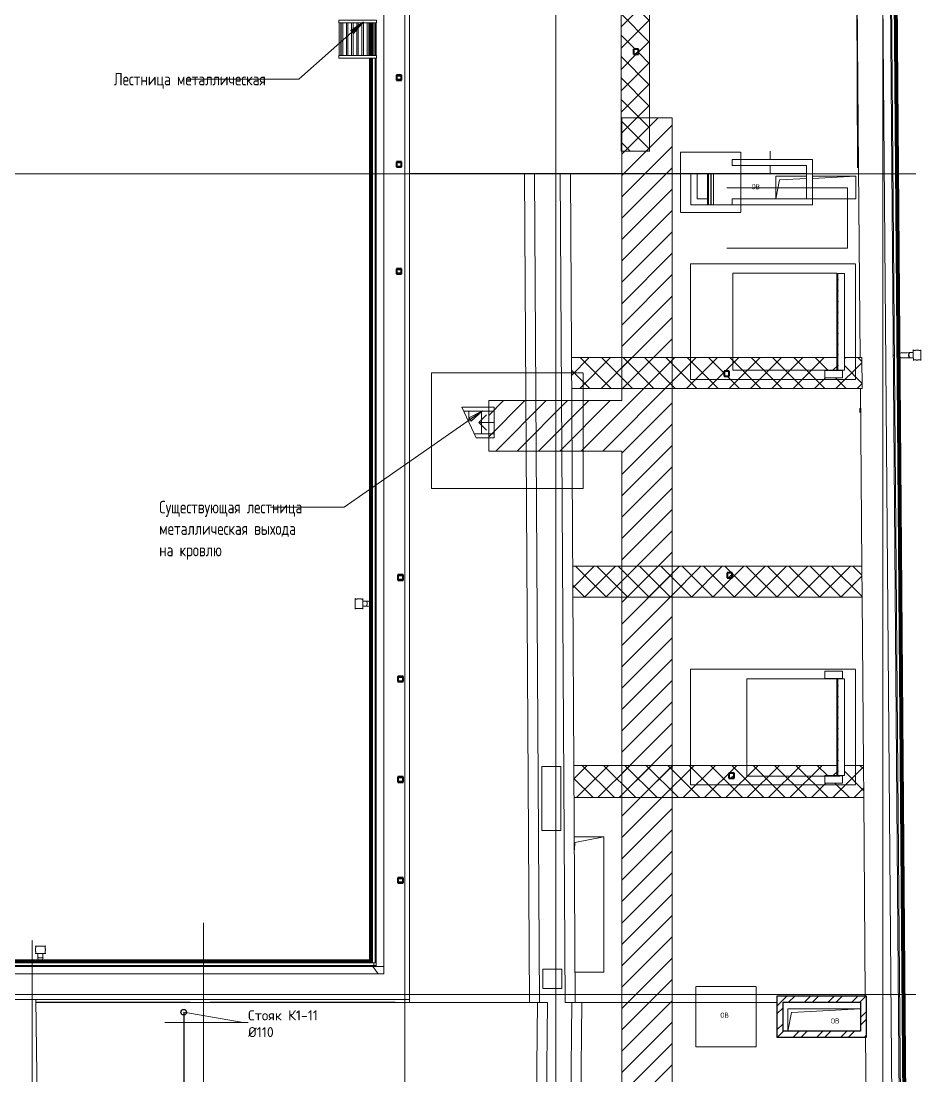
# Model space of a CAD drawing. Header units: millimetres. Extents: x -10178924 to 11692288, y -947381 to 58396.
# Drawn here: x 38227 to 56105, y -448838 to -427884 of the extents above; entities that cross this region are included whole.
import ezdxf
from ezdxf import colors
from ezdxf.entities.mleader import LeaderData, LeaderLine
from ezdxf.math import Vec2, Vec3

# ---------------------------------------------------------------- set-up
doc = ezdxf.new("R2010")
doc.units = ezdxf.units.MM
doc.linetypes.add('ADSK_Линия сетки', pattern=[25, 20, -2.5, 0, -2.5])
doc.linetypes.add('ADSK_Штриховая_ш3 п1_5', pattern=[4.5, 3, -1.5])
for name, color, linetype, lineweight in [('!К1', 32, 'Continuous', 30), ('Аннотация', 7, 'Continuous', 18), ('Выноски ВК', 7, 'Continuous', 0), ('Каркас', 7, 'Continuous', 18), ('Лестницы', 7, 'Continuous', 9), ('Несущие колонны', 7, 'Continuous', 18), ('Обобщенные модели', 7, 'Continuous', 18), ('Оборудование', 7, 'Continuous', 18), ('Ограждение', 7, 'Continuous', 9), ('Оси', 253, 'Continuous', 9), ('Перекрытие', 7, 'Continuous', 18), ('Перекрытие штриховка', 7, 'Continuous', 18), ('Стены внутренние', 7, 'Continuous', 18), ('Стены наружные', 7, 'Continuous', 18), ('Стены несущие', 7, 'Continuous', 30), ('Стены отделка', 7, 'Continuous', 30), ('Стрелки вверх', 7, 'Continuous', 18), ('Узлы', 7, 'Continuous', 18)]:
    doc.layers.add(name, color=color, linetype=linetype, lineweight=lineweight)
doc.layers.add('Линии', color=7, linetype='Continuous', lineweight=9, true_color=0x00a600)
doc.styles.add('GOST Common_3', font='GOST_Common.ttf', dxfattribs={"width": 0.8, "height": 350})
doc.styles.add('GOST Common_4', font='GOST_Common.ttf', dxfattribs={"width": 0.9, "height": 200})
doc.styles.add('PDF ISOCPEUR', font='isocpeur.ttf')
pattern_1 = [(45, (0, 0), (-212.132, 212.132), []), (135, (0, 0), (-212.132, -212.132), [])]
pattern_2 = [(45, (0, 0), (-106.066, 106.066), [])]
pattern_3 = [(45, (0, 0), (-235.7317, 235.7317), []), (45, (157.15, 0), (-235.7317, 235.7317), [])]

# ---------------------------------------------------------------- blocks, each defined once
blk = doc.blocks.new('Водосток - Тип 1 _карниз больше 490мм_-5181640-План чердака')
at = {"layer": 'Обобщенные модели'}
for p, q in [((19, 395), (125, 395)), ((125, 245), (19, 245)), ((75, 245), (75, 174)), ((75, 216), (75, 174)), ((125, 395), (231, 395)), ((231, 245), (125, 245)), ((175, 174), (175, 245)), ((175, 174), (175, 216))]:
    blk.add_line(p, q, dxfattribs=at)
at = {"layer": 'Обобщенные модели', "flags": 128}
for points in [[(75, 245), (75, 242), (75, 236), (75, 231), (75, 226), (75, 221), (75, 216), (75, 212), (75, 207), (75, 203), (75, 199), (75, 195), (75, 191), (75, 188), (75, 184), (75, 181), (75, 178), (75, 175), (75, 173), (75, 171), (75, 168), (75, 167), (75, 165), (75, 164), (75, 162), (75, 161), (75, 161), (75, 160), (75, 160), (75, 160)], [(75, 216), (75, 222), (75, 228), (75, 233), (75, 238), (75, 244), (75, 245)], [(175, 160), (175, 160), (175, 160), (175, 161), (175, 162), (175, 163), (175, 164), (175, 166), (175, 168), (175, 170), (175, 172), (175, 174), (175, 177), (175, 180), (175, 183), (175, 186), (175, 190), (175, 193), (175, 197), (175, 201), (175, 205), (175, 210), (175, 214), (175, 219), (175, 224), (175, 229), (175, 234), (175, 239), (175, 245), (175, 245)], [(175, 245), (175, 241), (175, 235), (175, 230), (175, 224), (175, 219), (175, 216)]]:
    blk.add_lwpolyline(points, dxfattribs=at)
at = {"layer": 'Обобщенные модели'}
for start, end in [(164.8784, 232.0774), (307.9226, 14.9145)]:
    blk.add_arc((125, 160), 52, start, end, dxfattribs=at)
for start_param, end_param in [(0, 1.570796), (0, 1.570796), (1.570796, 3.141593), (1.570796, 3.141593)]:
    blk.add_ellipse((125, 174), major_axis=(-50, 0), ratio=0.309017, start_param=start_param, end_param=end_param, dxfattribs=at)
for points in [[(19, 245), (21, 245), (25, 246), (29, 249), (31, 252), (32, 255), (32, 257), (32, 259), (32, 262), (32, 264), (32, 266), (32, 269), (32, 271), (31, 274), (31, 277), (31, 280), (30, 283), (30, 286), (29, 289), (29, 292), (29, 296), (28, 300), (28, 306), (27, 315), (27, 325), (28, 334), (28, 340), (29, 344), (29, 348), (29, 351), (30, 354), (30, 357), (31, 360), (31, 363), (31, 366), (32, 369), (32, 371), (32, 374), (32, 376), (32, 378), (32, 381), (32, 383), (32, 385), (31, 388), (29, 391), (25, 394), (21, 395), (19, 395)], [(231, 395), (229, 395), (225, 394), (221, 391), (219, 388), (218, 385), (218, 383), (218, 381), (218, 378), (218, 376), (218, 374), (218, 371), (218, 369), (219, 366), (219, 363), (219, 360), (220, 357), (220, 354), (221, 351), (221, 348), (221, 344), (222, 340), (222, 334), (223, 325), (223, 315), (222, 306), (222, 300), (221, 296), (221, 292), (221, 289), (220, 286), (220, 283), (219, 280), (219, 277), (219, 274), (218, 271), (218, 269), (218, 266), (218, 264), (218, 262), (218, 259), (218, 257), (218, 255), (219, 252), (221, 249), (225, 246), (229, 245), (231, 245)]]:
    blk.add_open_spline(points, degree=3, knots=[-1, -1, -1, -1, -0.941176, -0.882353, -0.852941, -0.823529, -0.808824, -0.794118, -0.779412, -0.764706, -0.75, -0.735294, -0.720588, -0.705882, -0.691176, -0.676471, -0.661765, -0.647059, -0.632353, -0.617647, -0.602941, -0.588235, -0.558824, -0.529412, -0.470588, -0.441176, -0.411765, -0.397059, -0.382353, -0.367647, -0.352941, -0.338235, -0.323529, -0.308824, -0.294118, -0.279412, -0.264706, -0.25, -0.235294, -0.220588, -0.205882, -0.191176, -0.176471, -0.147059, -0.117647, -0.058824, 0, 0, 0, 0], dxfattribs=at)
blk = doc.blocks.new('Водосток - Тип 1 _карниз больше 490мм_-5178134-План чердака')
at = {"layer": 'Обобщенные модели'}
for p, q in [((19, 405), (125, 405)), ((125, 255), (19, 255)), ((75, 255), (75, 184)), ((75, 226), (75, 184)), ((125, 405), (231, 405)), ((231, 255), (125, 255)), ((175, 184), (175, 255)), ((175, 184), (175, 226)), ((120, 10), (120, -10)), ((130, -10), (130, 10))]:
    blk.add_line(p, q, dxfattribs=at)
at = {"layer": 'Обобщенные модели', "flags": 128}
for points in [[(75, 255), (75, 252), (75, 247), (75, 242), (75, 236), (75, 231), (75, 226), (75, 221), (75, 216), (75, 212), (75, 207), (75, 203), (75, 199), (75, 195), (75, 191), (75, 188), (75, 184), (75, 181), (75, 178), (75, 175), (75, 173), (75, 171), (75, 168), (75, 167), (75, 165), (75, 164), (75, 162), (75, 161), (75, 161), (75, 160), (75, 160), (75, 160)], [(75, 226), (75, 232), (75, 238), (75, 243), (75, 248), (75, 254), (75, 255)], [(175, 160), (175, 160), (175, 160), (175, 161), (175, 162), (175, 163), (175, 164), (175, 166), (175, 168), (175, 170), (175, 172), (175, 174), (175, 177), (175, 180), (175, 183), (175, 186), (175, 190), (175, 193), (175, 197), (175, 201), (175, 205), (175, 210), (175, 214), (175, 219), (175, 224), (175, 229), (175, 234), (175, 239), (175, 245), (175, 250), (175, 255)], [(175, 255), (175, 251), (175, 245), (175, 240), (175, 234), (175, 229), (175, 226)], [(75, 173), (75, 174), (75, 177), (75, 180), (75, 183)], [(175, 177), (175, 175), (175, 173)]]:
    blk.add_lwpolyline(points, dxfattribs=at)
at = {"layer": 'Обобщенные модели'}
for start, end in [(164.8376, 232.0774), (307.9226, 14.9145)]:
    blk.add_arc((125, 160), 52, start, end, dxfattribs=at)
for start_param, end_param in [(0, 1.570796), (0, 1.570796), (1.570796, 3.141593), (1.570796, 3.141593)]:
    blk.add_ellipse((125, 184), major_axis=(-50, 0), ratio=0.309017, start_param=start_param, end_param=end_param, dxfattribs=at)
for points in [[(19, 255), (21, 255), (25, 256), (29, 259), (31, 262), (32, 265), (32, 267), (32, 269), (32, 272), (32, 274), (32, 276), (32, 279), (32, 281), (31, 284), (31, 287), (31, 290), (30, 293), (30, 296), (29, 299), (29, 302), (29, 306), (28, 310), (28, 316), (27, 325), (27, 335), (28, 344), (28, 350), (29, 354), (29, 358), (29, 361), (30, 364), (30, 367), (31, 370), (31, 373), (31, 376), (32, 379), (32, 381), (32, 384), (32, 386), (32, 388), (32, 391), (32, 393), (32, 395), (31, 398), (29, 401), (25, 404), (21, 405), (19, 405)], [(231, 405), (229, 405), (225, 404), (221, 401), (219, 398), (218, 395), (218, 393), (218, 391), (218, 388), (218, 386), (218, 384), (218, 381), (218, 379), (219, 376), (219, 373), (219, 370), (220, 367), (220, 364), (221, 361), (221, 358), (221, 354), (222, 350), (222, 344), (223, 335), (223, 325), (222, 316), (222, 310), (221, 306), (221, 302), (221, 299), (220, 296), (220, 293), (219, 290), (219, 287), (219, 284), (218, 281), (218, 279), (218, 276), (218, 274), (218, 272), (218, 269), (218, 267), (218, 265), (219, 262), (221, 259), (225, 256), (229, 255), (231, 255)]]:
    blk.add_open_spline(points, degree=3, knots=[-1, -1, -1, -1, -0.941176, -0.882353, -0.852941, -0.823529, -0.808824, -0.794118, -0.779412, -0.764706, -0.75, -0.735294, -0.720588, -0.705882, -0.691176, -0.676471, -0.661765, -0.647059, -0.632353, -0.617647, -0.602941, -0.588235, -0.558824, -0.529412, -0.470588, -0.441176, -0.411765, -0.397059, -0.382353, -0.367647, -0.352941, -0.338235, -0.323529, -0.308824, -0.294118, -0.279412, -0.264706, -0.25, -0.235294, -0.220588, -0.205882, -0.191176, -0.176471, -0.147059, -0.117647, -0.058824, 0, 0, 0, 0], dxfattribs=at)
blk = doc.blocks.new('Водосток - Тип 1 _карниз больше 490мм_-5169719-План чердака')
at = {"layer": 'Обобщенные модели'}
for p, q in [((19, 535), (125, 535)), ((125, 535), (231, 535)), ((125, 385), (19, 385)), ((75, 356), (75, 314)), ((75, 314), (75, 306)), ((75, 306), (75, 264)), ((231, 385), (125, 385)), ((175, 314), (175, 356)), ((175, 306), (175, 314)), ((175, 264), (175, 306)), ((120, 9), (120, -13)), ((130, -13), (130, 9)), ((175, 175), (175, 173))]:
    blk.add_line(p, q, dxfattribs=at)
at = {"layer": 'Обобщенные модели', "flags": 128}
for points in [[(75, 356), (75, 362), (75, 368), (75, 373), (75, 378), (75, 384), (75, 385)], [(75, 202), (75, 205), (75, 210), (75, 214), (75, 219), (75, 224), (75, 229), (75, 234), (75, 239), (75, 245), (75, 250), (75, 256), (75, 261), (75, 264)], [(75, 264), (75, 258), (75, 252), (75, 247), (75, 242), (75, 236), (75, 231), (75, 226), (75, 221), (75, 216), (75, 212), (75, 207), (75, 203), (75, 199), (75, 195), (75, 191), (75, 188), (75, 184), (75, 181), (75, 178), (75, 175), (75, 173), (75, 171), (75, 168), (75, 167), (75, 165), (75, 164), (75, 162), (75, 161), (75, 161), (75, 160), (75, 160), (75, 160)], [(175, 385), (175, 381), (175, 375), (175, 370), (175, 364), (175, 359), (175, 356)], [(175, 264), (175, 258), (175, 252), (175, 247), (175, 242), (175, 236), (175, 231), (175, 226), (175, 221), (175, 216), (175, 212), (175, 207), (175, 203), (175, 199), (175, 197)], [(175, 160), (175, 160), (175, 160), (175, 161), (175, 162), (175, 163), (175, 164), (175, 166), (175, 168), (175, 170), (175, 172), (175, 174), (175, 177), (175, 180), (175, 183), (175, 186), (175, 190), (175, 193), (175, 197), (175, 201), (175, 205), (175, 210), (175, 214), (175, 219), (175, 224), (175, 229), (175, 234), (175, 239), (175, 245), (175, 250), (175, 256), (175, 261), (175, 264)], [(75, 173), (75, 174), (75, 177), (75, 180), (75, 183)]]:
    blk.add_lwpolyline(points, dxfattribs=at)
at = {"layer": 'Обобщенные модели'}
for start, end in [(164.8376, 232.0826), (307.9174, 14.9145)]:
    blk.add_arc((125, 160), 52, start, end, dxfattribs=at)
for centre, major_axis, start_param, end_param in [((125, 314), (50, 0), 3.141593, 4.712389), ((125, 314), (-50, 0), 0, 1.570796), ((125, 306), (50, 0), 3.141593, 4.712389), ((125, 306), (-50, 0), 0, 1.570796), ((125, 314), (50, 0), 4.712389, 6.283185), ((125, 314), (-50, 0), 1.570796, 3.141593), ((125, 306), (50, 0), 4.712389, 6.283185), ((125, 306), (-50, 0), 1.570796, 3.141593)]:
    blk.add_ellipse(centre, major_axis=major_axis, ratio=0.309017, start_param=start_param, end_param=end_param, dxfattribs=at)
for points in [[(19, 385), (21, 385), (25, 386), (29, 389), (31, 392), (32, 395), (32, 397), (32, 399), (32, 402), (32, 404), (32, 406), (32, 409), (32, 411), (31, 414), (31, 417), (31, 420), (30, 423), (30, 426), (29, 429), (29, 432), (29, 436), (28, 440), (28, 446), (27, 455), (27, 465), (28, 474), (28, 480), (29, 484), (29, 488), (29, 491), (30, 494), (30, 497), (31, 500), (31, 503), (31, 506), (32, 509), (32, 511), (32, 514), (32, 516), (32, 518), (32, 521), (32, 523), (32, 525), (31, 528), (29, 531), (25, 534), (21, 535), (19, 535)], [(231, 535), (229, 535), (225, 534), (221, 531), (219, 528), (218, 525), (218, 523), (218, 521), (218, 518), (218, 516), (218, 514), (218, 511), (218, 509), (219, 506), (219, 503), (219, 500), (220, 497), (220, 494), (221, 491), (221, 488), (221, 484), (222, 480), (222, 474), (223, 465), (223, 455), (222, 446), (222, 440), (221, 436), (221, 432), (221, 429), (220, 426), (220, 423), (219, 420), (219, 417), (219, 414), (218, 411), (218, 409), (218, 406), (218, 404), (218, 402), (218, 399), (218, 397), (218, 395), (219, 392), (221, 389), (225, 386), (229, 385), (231, 385)]]:
    blk.add_open_spline(points, degree=3, knots=[-1, -1, -1, -1, -0.941176, -0.882353, -0.852941, -0.823529, -0.808824, -0.794118, -0.779412, -0.764706, -0.75, -0.735294, -0.720588, -0.705882, -0.691176, -0.676471, -0.661765, -0.647059, -0.632353, -0.617647, -0.602941, -0.588235, -0.558824, -0.529412, -0.470588, -0.441176, -0.411765, -0.397059, -0.382353, -0.367647, -0.352941, -0.338235, -0.323529, -0.308824, -0.294118, -0.279412, -0.264706, -0.25, -0.235294, -0.220588, -0.205882, -0.191176, -0.176471, -0.147059, -0.117647, -0.058824, 0, 0, 0, 0], dxfattribs=at)
blk = doc.blocks.new('Труба квадратная - Ступень-1728149-План чердака')
at = {"layer": 'Оборудование'}
for p, q in [((25, 15), (675, 15)), ((675, -15), (25, -15))]:
    blk.add_line(p, q, dxfattribs=at)
blk = doc.blocks.new('Поручень - Поручень-1948896-План чердака')
at = {"layer": 'Оборудование'}
for p, q in [((25, 25), (-25, 25)), ((-25, 25), (-25, -200)), ((25, -200), (25, 25)), ((-25, -500), (-25, -200)), ((25, -200), (25, -500)), ((-25, -500), (-25, -725)), ((25, -725), (25, -500)), ((-25, -725), (25, -725))]:
    blk.add_line(p, q, dxfattribs=at)
blk = doc.blocks.new('Типовая двутавровая балка _АСТО 20-93_ Балки - 100х200Н Б-12-2351040-План чердака')
at = {"layer": 'Каркас'}
for p, q in [((1325, 50), (1950, 50)), ((1950, 3), (1325, 3)), ((1950, -4), (1325, -4)), ((1325, -50), (1950, -50))]:
    blk.add_line(p, q, dxfattribs=at)
blk = doc.blocks.new('Квадрат _ГОСТ 2591-88_-Колонна - кв_ 100-V21-План чердака')
at = {"layer": 'Несущие колонны', "lineweight": 9}
h = blk.add_hatch(dxfattribs=at)
h.set_pattern_fill('FP_13', color=256, style=0, pattern_type=2)
h.set_pattern_definition([(45, (-52304.54, -28566.7), (-251.4472, 251.4472), []), (45, (-52304.54, -28185.7), (-251.4472, 251.4472), [])])
h.paths.add_polyline_path([(50, -50), (50, 50), (-50, 50), (-50, -50)])
at = {"layer": 'Несущие колонны', "lineweight": 40}
for p, q in [((50, 50), (-50, 50)), ((-50, 50), (-50, -50)), ((50, -50), (50, 50)), ((-50, -50), (50, -50))]:
    blk.add_line(p, q, dxfattribs=at)
blk = doc.blocks.new('Квадрат _ГОСТ 2591-88_-Колонна - кв_ 100-V22-План чердака')
at = {"layer": 'Несущие колонны', "lineweight": 9}
h = blk.add_hatch(dxfattribs=at)
h.set_pattern_fill('FP_14', color=256, style=0, pattern_type=2)
h.set_pattern_definition([(45, (-52341.62, -24586.7), (-251.4472, 251.4472), []), (45, (-52341.62, -24205.7), (-251.4472, 251.4472), [])])
h.paths.add_polyline_path([(50, -50), (50, 50), (-50, 50), (-50, -50)])
at = {"layer": 'Несущие колонны', "lineweight": 40}
for p, q in [((50, 50), (-50, 50)), ((-50, 50), (-50, -50)), ((50, -50), (50, 50)), ((-50, -50), (50, -50))]:
    blk.add_line(p, q, dxfattribs=at)
blk = doc.blocks.new('Квадрат _ГОСТ 2591-88_-Колонна - кв_ 100-V23-План чердака')
at = {"layer": 'Несущие колонны', "lineweight": 9}
h = blk.add_hatch(dxfattribs=at)
h.set_pattern_fill('FP_15', color=256, style=0, pattern_type=2)
h.set_pattern_definition([(45, (-52243.56, -32575.1), (-251.4472, 251.4472), []), (45, (-52243.56, -32194.1), (-251.4472, 251.4472), [])])
h.paths.add_polyline_path([(50, -50), (50, 50), (-50, 50), (-50, -50), (37, -50)])
at = {"layer": 'Несущие колонны', "lineweight": 40}
for p, q in [((50, 50), (-50, 50)), ((-50, 50), (-50, -50)), ((50, -50), (50, 50)), ((-50, -50), (50, -50))]:
    blk.add_line(p, q, dxfattribs=at)
blk = doc.blocks.new('Квадрат _ГОСТ 2591-88_-Колонна - кв_ 100-V24-План чердака')
at = {"layer": 'Несущие колонны', "lineweight": 9}
h = blk.add_hatch(dxfattribs=at)
h.set_pattern_fill('FP_16', color=256, style=0, pattern_type=2)
h.set_pattern_definition([(45, (-50441.85, -38969.4), (-251.4472, 251.4472), []), (45, (-50441.85, -38588.4), (-251.4472, 251.4472), [])])
h.paths.add_polyline_path([(50, -50), (50, 50), (-50, 50), (-50, -50)])
at = {"layer": 'Несущие колонны', "lineweight": 40}
for p, q in [((50, 50), (-50, 50)), ((-50, 50), (-50, -50)), ((50, -50), (50, 50)), ((-50, -50), (50, -50))]:
    blk.add_line(p, q, dxfattribs=at)
blk = doc.blocks.new('Ограждение - Ограждение-2982016-План чердака')
at = {"layer": 'Ограждение'}
h = blk.add_hatch(dxfattribs=at)
h.set_pattern_fill('FP_3', color=256, style=0, pattern_type=2)
h.set_pattern_definition(pattern_2)
h.paths.add_polyline_path([(54197, 32493), (54197, 32641), (54507, 32641), (54507, 32643), (54193, 32643), (54193, 32493)])
at = {"layer": 'Ограждение', "lineweight": 18}
for p, q in [((54507, 32643), (54193, 32643)), ((54193, 32643), (54193, 32493)), ((54193, 32493), (54197, 32493)), ((54197, 32493), (54197, 32641)), ((54197, 32641), (54507, 32641)), ((54507, 32641), (54507, 32643))]:
    blk.add_line(p, q, dxfattribs=at)
at = {"layer": 'Ограждение'}
for p, q in [((54545, 32493), (54197, 32493)), ((54507, 32643), (54545, 32643)), ((54545, 32641), (54507, 32641)), ((54545, 32643), (54545, 32641)), ((54545, 32641), (54545, 32493))]:
    blk.add_line(p, q, dxfattribs=at)
blk = doc.blocks.new('Ограждение - Ограждение-2982015-План чердака')
at = {"layer": 'Ограждение'}
h = blk.add_hatch(dxfattribs=at)
h.set_pattern_fill('FP_3', color=256, style=0, pattern_type=2)
h.set_pattern_definition(pattern_2)
h.paths.add_polyline_path([(54452, 32643), (54454, 32643), (54454, 34566), (54452, 34566), (54452, 32894)])
at = {"layer": 'Ограждение', "lineweight": 18}
for p, q in [((54454, 34566), (54452, 34566)), ((54452, 34566), (54452, 32643)), ((54454, 32643), (54454, 34566)), ((54452, 32643), (54454, 32643))]:
    blk.add_line(p, q, dxfattribs=at)
at = {"layer": 'Ограждение'}
for p, q in [((54454, 34566), (54584, 34566)), ((54584, 34566), (54584, 32643)), ((54584, 32643), (54545, 32643))]:
    blk.add_line(p, q, dxfattribs=at)
blk = doc.blocks.new('Ограждение - Ограждение-2982064-План чердака')
at = {"layer": 'Ограждение'}
h = blk.add_hatch(dxfattribs=at)
h.set_pattern_fill('FP_3', color=256, style=0, pattern_type=2)
h.set_pattern_definition(pattern_2)
h.paths.add_polyline_path([(54197, 24440), (54197, 24588), (54507, 24588), (54507, 24590), (54193, 24590), (54193, 24440)])
at = {"layer": 'Ограждение', "lineweight": 18}
for p, q in [((54507, 24590), (54193, 24590)), ((54193, 24590), (54193, 24440)), ((54197, 24440), (54197, 24588)), ((54197, 24588), (54507, 24588)), ((54507, 24588), (54507, 24590)), ((54193, 24440), (54197, 24440))]:
    blk.add_line(p, q, dxfattribs=at)
at = {"layer": 'Ограждение'}
for p, q in [((54507, 24590), (54545, 24590)), ((54545, 24588), (54507, 24588)), ((54545, 24590), (54545, 24588)), ((54545, 24588), (54545, 24440)), ((54545, 24440), (54197, 24440))]:
    blk.add_line(p, q, dxfattribs=at)
blk = doc.blocks.new('Ограждение - Ограждение-2982065-План чердака')
at = {"layer": 'Ограждение'}
h = blk.add_hatch(dxfattribs=at)
h.set_pattern_fill('FP_3', color=256, style=0, pattern_type=2)
h.set_pattern_definition(pattern_2)
h.paths.add_polyline_path([(54507, 26515), (54507, 26517), (54197, 26517), (54197, 26665), (54193, 26665), (54193, 26515), (54506, 26515)])
at = {"layer": 'Ограждение', "lineweight": 18}
for p, q in [((54197, 26665), (54193, 26665)), ((54193, 26665), (54193, 26515)), ((54197, 26517), (54197, 26665)), ((54193, 26515), (54507, 26515)), ((54507, 26517), (54197, 26517)), ((54507, 26515), (54507, 26517))]:
    blk.add_line(p, q, dxfattribs=at)
at = {"layer": 'Ограждение'}
for p, q in [((54197, 26665), (54545, 26665)), ((54545, 26665), (54545, 26517)), ((54507, 26517), (54545, 26517)), ((54545, 26515), (54507, 26515)), ((54545, 26517), (54545, 26515))]:
    blk.add_line(p, q, dxfattribs=at)
blk = doc.blocks.new('Ограждение - Ограждение-2982063-План чердака')
at = {"layer": 'Ограждение'}
h = blk.add_hatch(dxfattribs=at)
h.set_pattern_fill('FP_3', color=256, style=0, pattern_type=2)
h.set_pattern_definition(pattern_2)
h.paths.add_polyline_path([(54454, 24590), (54454, 26512), (54452, 26512), (54452, 24590)])
at = {"layer": 'Ограждение', "lineweight": 18}
for p, q in [((54454, 26512), (54452, 26512)), ((54452, 26512), (54452, 24590)), ((54454, 24590), (54454, 26512)), ((54452, 24590), (54454, 24590))]:
    blk.add_line(p, q, dxfattribs=at)
at = {"layer": 'Ограждение'}
for p, q in [((54454, 26512), (54584, 26512)), ((54584, 26512), (54584, 24590)), ((54584, 24590), (54545, 24590))]:
    blk.add_line(p, q, dxfattribs=at)
blk = doc.blocks.new('GM_Отверстие прямоугольное _в плите_ - Отверстие-3336402-План чердака')
at = {"layer": 'Обобщенные модели'}
for p, q in [((-750, -222), (-750, 225)), ((-750, 225), (695, 225)), ((-675, 150), (695, 222)), ((-749, -222), (-675, 150))]:
    blk.add_line(p, q, dxfattribs=at)
blk = doc.blocks.new('GM_Отверстие прямоугольное _в плите_ - Отверстие-6376733-План чердака')
at = {"layer": 'Обобщенные модели'}
for p, q in [((-793, -224), (-793, 225)), ((-793, 225), (-184, 225)), ((-64, 225), (793, 225)), ((-64, 182), (793, 225)), ((793, 225), (793, -225)), ((-792, -224), (-718, 150)), ((-718, 150), (-184, 177)), ((793, -225), (-64, -225))]:
    blk.add_line(p, q, dxfattribs=at)
blk = doc.blocks.new('СПНК-Разрез пустотелой несущей конструкции-Колонна - HSS101_6X101_6X6_4-5958475-План чердака')
at = {"layer": 'Несущие колонны', "lineweight": 40}
for p, q in [((51, 51), (-51, 51)), ((-51, 51), (-51, -51)), ((-45.08, -45.08), (-45.08, 45.08)), ((-45.08, 45.08), (45.08, 45.08)), ((45.08, 45.08), (45.08, -45.08)), ((51, -51), (51, 51)), ((-51, -51), (51, -51)), ((45.08, -45.08), (-45.08, -45.08))]:
    blk.add_line(p, q, dxfattribs=at)
blk = doc.blocks.new('СПНК-Разрез пустотелой несущей конструкции-Колонна - HSS101_6X101_6X6_4-5959309-План чердака')
at = {"layer": 'Несущие колонны', "lineweight": 40}
for p, q in [((51, 51), (-51, 51)), ((-51, 51), (-51, -51)), ((-45.08, -45.08), (-45.08, 45.08)), ((-45.08, 45.08), (45.08, 45.08)), ((45.08, 45.08), (45.08, -45.08)), ((51, -51), (51, 51)), ((-51, -51), (51, -51)), ((45.08, -45.08), (-45.08, -45.08))]:
    blk.add_line(p, q, dxfattribs=at)
blk = doc.blocks.new('GM_Отверстие прямоугольное _в плите_ - Отверстие-6377420-План чердака')
at = {"layer": 'Обобщенные модели'}
for p, q in [((-238, 1345), (345, 1345)), ((-230, 1230), (345, 1345)), ((345, 1345), (345, -1345)), ((-236, 1085), (-230, 1230)), ((345, -1345), (-222, -1345))]:
    blk.add_line(p, q, dxfattribs=at)
blk = doc.blocks.new('Чердак')
at = {"layer": 'Аннотация', "lineweight": 9}
for points in [[(45032, 39563), (44780, 39394), (44833, 39335)], [(47392, 31835), (47124, 31696), (47169, 31631)]]:
    blk.add_hatch(color=256, dxfattribs=at).paths.add_polyline_path(points)
at = {"layer": 'Перекрытие штриховка', "lineweight": 9}
h = blk.add_hatch(dxfattribs=at)
h.set_pattern_fill('FP_2', color=256, style=0, pattern_type=2)
h.set_pattern_definition(pattern_1)
h.paths.add_polyline_path([(50147, 36994), (50712, 36998), (50712, 42989), (50147, 42989), (50147, 37182)])
h.paths.add_polyline_path([(50492, 38919), (50392, 38919), (50392, 39019), (50492, 39019)])
h = blk.add_hatch(dxfattribs=at)
h.set_pattern_fill('FP_2', color=256, style=0, pattern_type=2)
h.set_pattern_definition(pattern_1)
h.paths.add_polyline_path([(50164, 32279), (54935, 32279), (54930, 32894), (54584, 32894), (54584, 32643), (54545, 32643), (54545, 32493), (54193, 32493), (54193, 32643), (54452, 32643), (54452, 32894), (49162, 32894), (49165, 32279), (49238, 32279)])
h.paths.add_polyline_path([(52294, 32525), (52194, 32525), (52194, 32625), (52294, 32625)])
h = blk.add_hatch(dxfattribs=at)
h.set_pattern_fill('FP_2', color=256, style=0, pattern_type=2)
h.set_pattern_definition(pattern_1)
h.paths.add_polyline_path([(54811, 28134), (54935, 28134), (54930, 28749), (49186, 28749), (49190, 28134), (54506, 28134)])
h.paths.add_polyline_path([(52355, 28517), (52255, 28517), (52255, 28617), (52355, 28617)])
h = blk.add_hatch(dxfattribs=at)
h.set_pattern_fill('FP_2', color=256, style=0, pattern_type=2)
h.set_pattern_definition(pattern_1)
h.paths.add_polyline_path([(54506, 24154), (54968, 24154), (54962, 24794), (54584, 24794), (54584, 24590), (54545, 24590), (54545, 24440), (54193, 24440), (54193, 24590), (54452, 24590), (54452, 24794), (49210, 24794), (49214, 24154), (54454, 24154)])
h.paths.add_polyline_path([(52292, 24537), (52292, 24637), (52392, 24637), (52392, 24537)])
at = {"layer": 'Стены внутренние', "lineweight": 9}
h = blk.add_hatch(dxfattribs=at)
h.set_pattern_fill('FP_18', color=256, style=0, pattern_type=2)
h.set_pattern_definition(pattern_3)
h.paths.add_polyline_path([(53245, 19394), (53365, 19394), (53365, 20209), (53245, 20209), (53245, 20085)])
h = blk.add_hatch(dxfattribs=at)
h.set_pattern_fill('FP_18', color=256, style=0, pattern_type=2)
h.set_pattern_definition(pattern_3)
h.paths.add_polyline_path([(55000, 20089), (55025, 20089), (55025, 20209), (53365, 20209), (53365, 20089), (55000, 20089)])
h = blk.add_hatch(dxfattribs=at)
h.set_pattern_fill('FP_18', color=256, style=0, pattern_type=2)
h.set_pattern_definition(pattern_3)
h.paths.add_polyline_path([(55025, 19394), (55025, 20089), (54905, 20089), (54905, 19394), (55006, 19394)])
h = blk.add_hatch(dxfattribs=at)
h.set_pattern_fill('FP_18', color=256, style=0, pattern_type=2)
h.set_pattern_definition(pattern_3)
h.paths.add_polyline_path([(54506, 19394), (54905, 19394), (54905, 19514), (53365, 19514), (53365, 19394), (54438, 19394)])
at = {"layer": 'Узлы', "lineweight": 9}
h = blk.add_hatch(dxfattribs=at)
h.set_pattern_fill('FP_19', color=256, style=0, pattern_type=2)
h.set_pattern_definition([(45, (0, 0), (-212.132, 212.132), [])])
h.paths.add_polyline_path([(46132, 9892), (47132, 9892), (47132, 12945), (51164, 12945), (51164, 37656), (50164, 37656), (50163, 32039), (47518, 32039), (47518, 31039), (50164, 31039), (50164, 13945), (46132, 13945), (46132, 10792)])
at = {"lineweight": 9}
for p, q in [((52367, 34573), (52367, 32643)), ((54432, 34573), (52367, 34573)), ((54432, 32643), (54432, 34573)), ((52367, 32643), (54193, 32643)), ((52648, 26510), (52648, 24580)), ((54452, 26510), (52648, 26510)), ((54432, 24590), (54432, 26510)), ((54497, 26510), (54454, 26510)), ((52648, 24580), (54497, 24580))]:
    blk.add_line(p, q, dxfattribs=at)
at = {"layer": 'Аннотация', "lineweight": 9}
for p, q in [((45032, 39563), (43744, 38426)), ((45032, 39563), (44780, 39394)), ((44780, 39394), (44833, 39335)), ((44833, 39335), (45032, 39563)), ((43084, 38426), (41511, 38426)), ((43744, 38426), (43084, 38426)), ((47392, 31835), (44645, 29924)), ((47392, 31835), (47124, 31696)), ((47124, 31696), (47169, 31631)), ((47169, 31631), (47392, 31835)), ((43986, 29924), (43181, 29924)), ((44645, 29924), (43986, 29924))]:
    blk.add_line(p, q, dxfattribs=at)
at = {"layer": 'Каркас'}
for p, q in [((54833, 39509), (54843, 39509)), ((54844, 39489), (54833, 39489)), ((54835, 39089), (54847, 39089)), ((54847, 39069), (54835, 39069)), ((54837, 38669), (54850, 38669)), ((54850, 38649), (54837, 38649)), ((54839, 38249), (54854, 38249)), ((54854, 38229), (54839, 38229)), ((54841, 37829), (54857, 37829)), ((54857, 37809), (54842, 37809)), ((54844, 37409), (54860, 37409)), ((54860, 37389), (54844, 37389)), ((54846, 36989), (54864, 36989)), ((51657, 36554), (51657, 36049)), ((51864, 36049), (51864, 36554)), ((51657, 36049), (51864, 36049)), ((51864, 36049), (51864, 35929))]:
    blk.add_line(p, q, dxfattribs=at)
at = {"layer": 'Лестницы'}
for p, q in [((47624, 31910), (46981, 31910)), ((46981, 31910), (47266, 31300)), ((47624, 31830), (47624, 31910)), ((47124, 31830), (47019, 31830)), ((47374, 31830), (47124, 31830)), ((47124, 31605), (47124, 31830)), ((47124, 31605), (47124, 31830)), ((47624, 31830), (47374, 31830)), ((47374, 31380), (47374, 31830)), ((47374, 31380), (47374, 31830)), ((47624, 31380), (47624, 31830)), ((47624, 31380), (47624, 31830)), ((47374, 31380), (47229, 31380)), ((47624, 31300), (47266, 31300)), ((47624, 31380), (47374, 31380)), ((47624, 31300), (47624, 31380))]:
    blk.add_line(p, q, dxfattribs=at)
at = {"layer": 'Линии', "color": 7}
for p, q in [((51164, 37656), (50164, 37656)), ((50164, 37656), (50164, 32039)), ((51164, 12945), (51164, 37656)), ((50164, 32039), (47518, 32039)), ((47518, 32039), (47518, 31039)), ((47518, 31039), (50164, 31039)), ((50164, 31039), (50164, 13945))]:
    blk.add_line(p, q, dxfattribs=at)
at = {"layer": 'Линии', "color": 7, "linetype": 'ADSK_Штриховая_ш3 п1_5'}
for p, q in [((51327, 36977), (52526, 36977)), ((51327, 35777), (51327, 36977)), ((52526, 36977), (52526, 35777)), ((52526, 35777), (51327, 35777)), ((51528, 34758), (54803, 34758)), ((51528, 32458), (51528, 34758)), ((54803, 34758), (54803, 32458)), ((46382, 32595), (49392, 32595)), ((46382, 30295), (46382, 32595)), ((49392, 32595), (49392, 30295)), ((54803, 32458), (51528, 32458)), ((49392, 30295), (46382, 30295)), ((51528, 26705), (54803, 26705)), ((51528, 24405), (51528, 26705)), ((54803, 26705), (54803, 24405)), ((54803, 24405), (51528, 24405)), ((51632, 20400), (52831, 20400)), ((51632, 19200), (51632, 20400)), ((52831, 20400), (52831, 19200)), ((52831, 19200), (51632, 19200))]:
    blk.add_line(p, q, dxfattribs=at)
at = {"layer": 'Линии', "color": 1, "lineweight": 40, "true_color": 0xff0000}
blk.add_line((54900, 31887), (54900, 31807), dxfattribs=at)
at = {"layer": 'Оси', "linetype": 'ADSK_Линия сетки'}
for p, q in [((45850, -4910), (45850, 44223)), ((48850, -4910), (48850, 44223)), ((55350, -4910), (55350, 44223)), ((-10115, 36545), (56005, 36545)), ((41850, -5023), (41850, 21664)), ((38450, -4910), (38450, 21320)), ((-10115, 20245), (56005, 20245))]:
    blk.add_line(p, q, dxfattribs=at)
at = {"layer": 'Перекрытие'}
for p, q in [((50147, 42989), (50147, 36994)), ((50712, 36998), (50712, 42989)), ((54847, 36664), (54815, 42989)), ((50147, 36994), (50712, 36998)), ((45942, 36554), (45942, 20085)), ((48940, 36554), (48430, 36554)), ((48430, 36554), (48528, 20086)), ((51537, 35929), (51537, 36554)), ((53832, 36554), (53107, 36554)), ((54897, 32894), (54866, 36664)), ((52357, 35929), (51537, 35929)), ((54452, 32894), (49162, 32894)), ((54930, 32894), (54584, 32894)), ((54935, 32279), (54930, 32894)), ((49165, 32279), (54935, 32279)), ((54930, 28749), (54902, 32279)), ((54930, 28749), (49186, 28749)), ((54935, 28134), (54930, 28749)), ((49190, 28134), (54935, 28134)), ((54962, 24794), (54935, 28134)), ((54452, 24794), (49210, 24794)), ((54962, 24794), (54584, 24794)), ((54968, 24154), (54962, 24794)), ((49214, 24154), (54968, 24154)), ((54999, 20209), (54968, 24154)), ((48328, 20085), (38523, 20085)), ((41585, 20091), (38543, 20091)), ((38543, 20091), (38543, 20085)), ((41585, 20085), (41585, 20091)), ((45660, 20091), (41985, 20091)), ((41985, 20091), (41985, 20085)), ((45660, 20085), (45660, 20091)), ((48528, 20086), (48688, 20086)), ((48688, 20086), (48652, 16654)), ((49168, 20086), (49038, 20086)), ((49084, 12137), (49168, 20086)), ((49176, 20085), (53245, 20085)), ((53365, 20085), (54905, 20085))]:
    blk.add_line(p, q, dxfattribs=at)
at = {"layer": 'Стены внутренние'}
for p, q in [((45432, 20801), (45432, 43499)), ((54866, 36664), (54811, 43499)), ((55321, 43499), (55606, 8259)), ((45942, 42989), (45942, 36554)), ((50612, 36994), (50612, 36998)), ((50712, 36998), (50712, 36994)), ((53107, 36994), (53107, 36829)), ((52357, 36829), (53952, 36829)), ((52357, 36829), (52357, 36709)), ((53832, 36709), (52357, 36709)), ((53107, 36709), (53107, 36554)), ((53832, 36049), (53832, 36709)), ((53952, 36829), (53952, 35929)), ((48430, 36554), (45942, 36554)), ((48328, 20084), (48230, 36554)), ((53107, 36554), (48940, 36554)), ((49038, 20085), (48940, 36554)), ((49140, 36554), (49238, 20086)), ((52357, 36049), (53952, 36049)), ((52357, 36049), (52357, 35929)), ((53952, 35929), (52357, 35929)), ((54935, 32379), (54935, 32279)), ((54935, 28234), (54935, 28134)), ((48573, 24772), (48573, 23503)), ((48953, 24772), (48573, 24772)), ((48953, 23503), (48953, 24772)), ((54968, 24254), (54968, 24154)), ((48573, 23503), (48953, 23503)), ((48591, 20749), (48591, 20364)), ((48971, 20749), (48591, 20749)), ((48971, 20364), (48971, 20749)), ((48591, 20364), (48971, 20364)), ((45942, 20141), (38012, 20141)), ((38522, 20141), (38617, 12122)), ((48528, 20086), (48328, 20084)), ((48404, 12144), (48488, 20088)), ((48688, 20086), (48488, 20088)), ((49038, 20085), (49238, 20086)), ((49168, 20086), (49368, 20083)), ((49368, 20083), (49284, 12135)), ((55041, 15029), (55006, 19394))]:
    blk.add_line(p, q, dxfattribs=at)
at = {"layer": 'Стены наружные'}
for p, q in [((55470, 43649), (55757, 8109)), ((55780, 8089), (55492, 43694)), ((55830, 8039), (55542, 43729)), ((55542, 43694), (55830, 8089)), ((55851, 8019), (55562, 43749)), ((55562, 43729), (55850, 8039)), ((55871, 7999), (55581, 43769)), ((55601, 43769), (55891, 7999)), ((45152, 38895), (45152, 39545)), ((45172, 39545), (45172, 38895)), ((45192, 38895), (45192, 39545)), ((45262, 39545), (45262, 38895)), ((45282, 38895), (45282, 39545)), ((45152, 20931), (45152, 38845)), ((45172, 38845), (45172, 20911)), ((45192, 38845), (45192, 20891)), ((45212, 20871), (45212, 38845)), ((45262, 38845), (45262, 20871)), ((45282, 20801), (45282, 38845)), ((37763, 20931), (45152, 20931)), ((45192, 20911), (37763, 20911)), ((45212, 20891), (37783, 20891)), ((45262, 20871), (37804, 20871)), ((45282, 20821), (37854, 20821)), ((37854, 20801), (45432, 20801)), ((45162, 20931), (45172, 20931)), ((45162, 20931), (45162, 20911)), ((45182, 20911), (45182, 20891)), ((45202, 20891), (45202, 20871)), ((45320, 20651), (45216, 20801)), ((45237, 20871), (45237, 20821)), ((45432, 20801), (45432, 20651)), ((45432, 20651), (38006, 20651))]:
    blk.add_line(p, q, dxfattribs=at)
at = {"layer": 'Стены несущие'}
for p, q in [((53245, 20209), (53245, 19394)), ((55025, 20209), (53245, 20209)), ((55025, 19394), (55025, 20209)), ((53365, 19514), (53365, 20089)), ((53365, 20089), (54905, 20089)), ((54905, 20089), (54905, 19514)), ((54905, 19514), (53365, 19514)), ((53245, 19394), (55025, 19394))]:
    blk.add_line(p, q, dxfattribs=at)
at = {"layer": 'Стены отделка', "lineweight": 9}
for p, q in [((54647, 36266), (52247, 36266)), ((52247, 36266), (52247, 36265)), ((52247, 36265), (54646, 36265)), ((54646, 36265), (54646, 35067)), ((54647, 35066), (54647, 36266)), ((54646, 35067), (52247, 35067)), ((52247, 35067), (52247, 35066)), ((52247, 35066), (54647, 35066)), ((55026, 20210), (54193, 20210)), ((54193, 20210), (54193, 20209)), ((55026, 19393), (55026, 20210)), ((54193, 19394), (54193, 19393)), ((54193, 19393), (55026, 19393))]:
    blk.add_line(p, q, dxfattribs=at)
at = {"layer": 'Стрелки вверх'}
for p, q in [((47324, 31605), (47474, 31755)), ((47374, 31605), (47324, 31605)), ((47324, 31605), (47474, 31455)), ((47624, 31605), (47374, 31605))]:
    blk.add_line(p, q, dxfattribs=at)
at = {"layer": 'Каркас', "rotation": 90}
blk.add_blockref('Типовая двутавровая балка _АСТО 20-93_ Балки - 100х200Н Б-12-2351040-План чердака', (51932, 34604), dxfattribs=at)
at = {"layer": 'Несущие колонны'}
for name, p in [('Квадрат _ГОСТ 2591-88_-Колонна - кв_ 100-V24-План чердака', (50442, 38969)), ('СПНК-Разрез пустотелой несущей конструкции-Колонна - HSS101_6X101_6X6_4-5958475-План чердака', (45735, 38455)), ('СПНК-Разрез пустотелой несущей конструкции-Колонна - HSS101_6X101_6X6_4-5958475-План чердака', (45735, 36732)), ('СПНК-Разрез пустотелой несущей конструкции-Колонна - HSS101_6X101_6X6_4-5958475-План чердака', (45735, 34607)), ('Квадрат _ГОСТ 2591-88_-Колонна - кв_ 100-V23-План чердака', (52244, 32575)), ('СПНК-Разрез пустотелой несущей конструкции-Колонна - HSS101_6X101_6X6_4-5959309-План чердака', (45766, 28526)), ('Квадрат _ГОСТ 2591-88_-Колонна - кв_ 100-V21-План чердака', (52305, 28567)), ('СПНК-Разрез пустотелой несущей конструкции-Колонна - HSS101_6X101_6X6_4-5959309-План чердака', (45766, 26508)), ('СПНК-Разрез пустотелой несущей конструкции-Колонна - HSS101_6X101_6X6_4-5959309-План чердака', (45766, 24514)), ('Квадрат _ГОСТ 2591-88_-Колонна - кв_ 100-V22-План чердака', (52342, 24587)), ('СПНК-Разрез пустотелой несущей конструкции-Колонна - HSS101_6X101_6X6_4-5959309-План чердака', (45766, 22511))]:
    blk.add_blockref(name, p, dxfattribs=at)
at = {"layer": 'Обобщенные модели'}
for name, p in [('GM_Отверстие прямоугольное _в плите_ - Отверстие-6376733-План чердака', (54016, 36273)), ('GM_Отверстие прямоугольное _в плите_ - Отверстие-6377420-План чердака', (49457, 22030)), ('Водосток - Тип 1 _карниз больше 490мм_-5181640-План чердака', (38487, 20811)), ('GM_Отверстие прямоугольное _в плите_ - Отверстие-3336402-План чердака', (54210, 19736))]:
    blk.add_blockref(name, p, dxfattribs=at)
for name, p, rotation in [('Водосток - Тип 1 _карниз больше 490мм_-5169719-План чердака', (55568, 33065), 270.4633818725631), ('Водосток - Тип 1 _карниз больше 490мм_-5178134-План чердака', (45272, 27880), 90.00000000000031)]:
    blk.add_blockref(name, p, dxfattribs=dict(at, rotation=rotation))
at = {"layer": 'Оборудование', "rotation": 90.00000000000031}
for name, p in [('Поручень - Поручень-1948896-План чердака', (44562, 39570)), ('Труба квадратная - Ступень-1728149-План чердака', (44562, 38870)), ('Труба квадратная - Ступень-1728149-План чердака', (44602, 38870)), ('Труба квадратная - Ступень-1728149-План чердака', (44705, 38870)), ('Труба квадратная - Ступень-1728149-План чердака', (44809, 38870)), ('Труба квадратная - Ступень-1728149-План чердака', (44912, 38870)), ('Труба квадратная - Ступень-1728149-План чердака', (45015, 38870)), ('Труба квадратная - Ступень-1728149-План чердака', (45119, 38870)), ('Труба квадратная - Ступень-1728149-План чердака', (45222, 38870)), ('Поручень - Поручень-1948896-План чердака', (44562, 38870))]:
    blk.add_blockref(name, p, dxfattribs=at)
at = {"layer": 'Ограждение'}
for name in ['Ограждение - Ограждение-2982015-План чердака', 'Ограждение - Ограждение-2982016-План чердака', 'Ограждение - Ограждение-2982065-План чердака', 'Ограждение - Ограждение-2982063-План чердака', 'Ограждение - Ограждение-2982064-План чердака']:
    blk.add_blockref(name, (0, 0), dxfattribs=at)
at = {"layer": 'Аннотация', "lineweight": 9, "char_height": 250, "width": 3012.3, "attachment_point": 1, "line_spacing_factor": 1.022766, "style": 'GOST Common_3'}
for s, insert in [('\\pxt1.44,2.88,4.32,5.76,7.2,8.64,10.08,11.52,12.96,14.4,15.84,17.28,18.72,20.16,21.6,23.04,24.48,25.92,27.36,28.8,30.24,31.68,33.12,34.56,36,37.44,38.88,40.32,41.76,43.2,44.64,46.08;{Лестница металлическая }', (40071, 38551)), ('\\pxt1.44,2.88,4.32,5.76,7.2,8.64,10.08,11.52,12.96,14.4,15.84,17.28,18.72,20.16,21.6,23.04,24.48,25.92,27.36,28.8,30.24,31.68,33.12,34.56,36,37.44,38.88,40.32,41.76,43.2,44.64,46.08;{Существующая лестница металлическая выхода на кровлю}', (40972, 30049))]:
    blk.add_mtext(s, dxfattribs=dict(at, insert=insert))
at = {"layer": 'Аннотация', "color": 251, "lineweight": 9, "true_color": 0x4b4b4b, "char_height": 100, "width": 156.35, "attachment_point": 1, "line_spacing_factor": 1.022766, "style": 'GOST Common_4'}
for insert in [(52739, 36339), (52120, 19882), (54317, 19767)]:
    blk.add_mtext('\\pxt3.6,7.2,10.8,14.4,18,21.6,25.2,28.8,32.4,36,39.6,43.2,46.8,50.4,54,57.6,61.2,64.8,68.4,72,75.6,79.2,82.8,86.4,90,93.6,97.2,100.8,104.4,108,111.6,115.2;{ОВ}', dxfattribs=dict(at, insert=insert))
blk = doc.blocks.new('_None')

msp = doc.modelspace()

# ---------------------------------------------------------------- linework, layer by layer
at = {"layer": '!К1'}
msp.add_lwpolyline([(41458.8, -447570.5), (41462, -451480.1)], dxfattribs=at)
msp.add_circle((41458.8, -447570.5), 55, dxfattribs=at)

# ---------------------------------------------------------------- block references
msp.add_blockref('Чердак', (0, -467463.2))

# ---------------------------------------------------------------- leaders
at = {"layer": 'Выноски ВК', "ltscale": 50}
ml = msp.add_multileader_mtext('Standard', dxfattribs=at)
ml.set_content('Стояк К1-11 ^J%%C110', color=256, style='PDF ISOCPEUR')
ml.set_leader_properties(color=256, linetype='ByLayer', lineweight=-1)
ml.set_arrow_properties(name='NONE')
ml.build(insert=Vec2(0, 0))
ml.multileader.update_dxf_attribs({"text_left_attachment_type": 6, "text_right_attachment_type": 6, "dogleg_length": 100, "arrow_head_size": 300})
ctx = ml.context
ctx.base_point, ctx.char_height, ctx.arrow_head_size, ctx.landing_gap_size, ctx.plane_origin = Vec3(42736.8, -447774.9), 200, 300, 0, Vec3(34214.4, -443858.3)
ctx.left_attachment, ctx.right_attachment = 6, 6
notes = []
notes.append((ctx, [(0, (1, 1, 0), (42636.8, -447774.9), (1, 0), 100, [(1, [(41458.7, -447570.5)], 0, [])])]))
ctx.mtext.insert, ctx.mtext.flow_direction = Vec3(42736.8, -447534.9), 5
for ctx, leaders in notes:
    for number, flags, end, landing, length, lines in leaders:
        leader = LeaderData()
        leader.index, (leader.has_last_leader_line, leader.has_dogleg_vector, leader.attachment_direction) = number, flags
        leader.last_leader_point, leader.dogleg_vector, leader.dogleg_length = Vec3(end), Vec3(landing), length
        for number, points, colour, breaks in lines:
            line = LeaderLine()
            line.index, line.vertices, line.color, line.breaks = number, Vec3.list(points), colors.encode_raw_color(colour), breaks
            leader.lines.append(line)
        ctx.leaders.append(leader)

doc.saveas('drawing.dxf')
